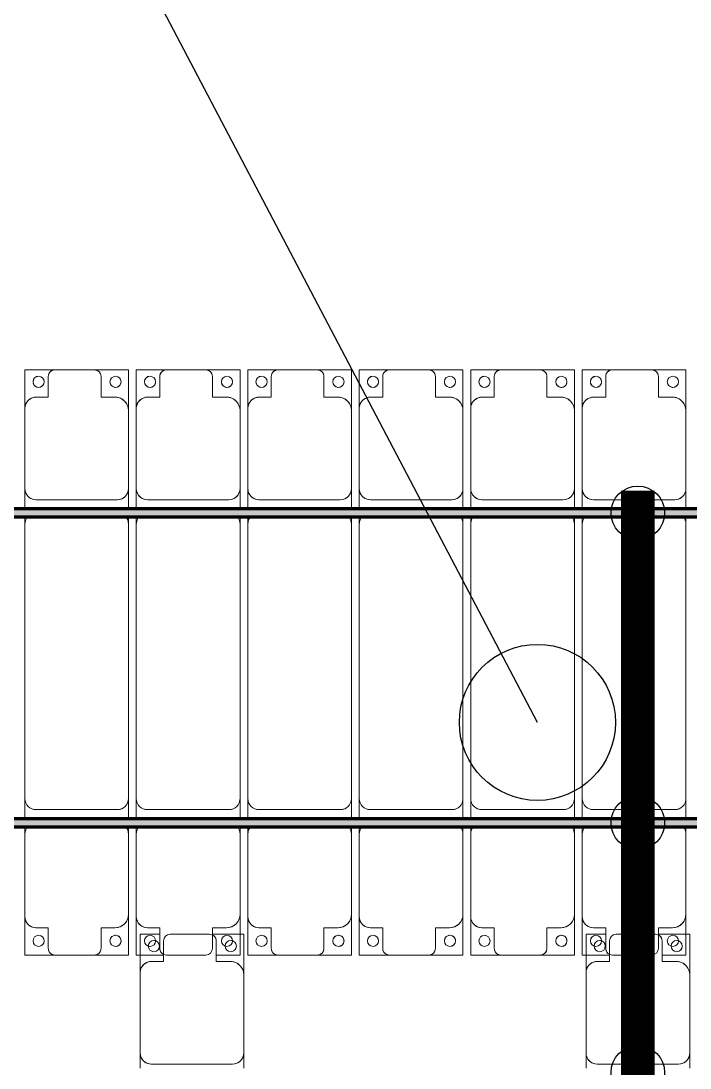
# Model space of a CAD drawing. Header units: millimetres. Extents: x -291190 to 146725, y 19759 to 185158.
# Drawn here: x -275947 to -272945, y 136010 to 140706 of the extents above; entities that cross this region are included whole.
import ezdxf

# ---------------------------------------------------------------- set-up
doc = ezdxf.new("R2010")
doc.units = ezdxf.units.MM
doc.layers.add('A-GENM', color=13, linetype='Continuous', lineweight=9)
doc.layers.add('S-BEAM', color=12, linetype='Continuous', lineweight=9)
for name, color, linetype in [('GC-BICH NEO', 6, 'Continuous'), ('GC-DAY NEO', 5, 'Continuous'), ('GC-HOP 40x60 GIA CUONG', 1, 'Continuous')]:
    doc.layers.add(name, color=color, linetype=linetype)

# ---------------------------------------------------------------- blocks, each defined once
blk = doc.blocks.new('Dầm C52 - Dầm C52-73883-KHUNG KẾT CẤU BÈ PIN 4')
at = {"layer": 'S-BEAM', "lineweight": 140}
blk.add_hatch(color=1, dxfattribs=at).paths.add_polyline_path([(-174539.9, 20), (-174539.9, -20), (174539.9, -20), (174539.9, 20), (-173700.3, 20)])
at = {"layer": 'S-BEAM', "color": 1, "lineweight": 140}
for p, q in [((-174539.9, 20), (174539.9, 20)), ((174539.9, -20), (-174539.9, -20))]:
    blk.add_line(p, q, dxfattribs=at)
blk = doc.blocks.new('Dai phao do pin - DẢI PHAO ĐỠ PIN-V52-KHUNG KẾT CẤU BÈ PIN 4')
at = {"layer": 'A-GENM', "color": 7}
for p, q in [((-1312.2, 241.6), (-1129.7, 241.6)), ((-1312.2, 101.2), (-1312.2, 241.6)), ((-1312.2, 241.6), (-1312.2, 223.4)), ((-1129.7, 241.6), (-1312.2, 241.6)), ((-779.7, 241.6), (-1129.7, 241.6)), ((-779.7, 241.6), (-711.7, 241.6)), ((-779.7, 241.6), (-711.7, 241.6)), ((-729.7, -173.4), (-729.7, 191.6)), ((-1312.2, 171.3), (-1312.2, 156.1)), ((-1312.2, 142), (-1312.2, 123.8)), ((-1189.7, 181.6), (-1189.7, 118.2)), ((-1189.7, 118.2), (-1282.2, 118.2)), ((-1312.2, 88.2), (-1312.2, -88.2)), ((-1312.2, -223.4), (-1312.2, -135.2)), ((-1282.2, -118.2), (-1189.7, -118.2)), ((-1189.7, -118.2), (-1189.7, -173.4)), ((-1312.2, -146), (-1312.2, -166.1)), ((-1312.2, -175.4), (-1312.2, -212.7)), ((-1139.7, -223.4), (-1312.2, -223.4)), ((-1248.2, -223.4), (-1229.3, -223.4)), ((-1221, -223.4), (-1139.7, -223.4)), ((-1139.7, -223.4), (-779.7, -223.4)), ((-711.7, -223.4), (-779.7, -223.4)), ((-711.7, -223.4), (-779.7, -223.4))]:
    blk.add_line(p, q, dxfattribs=at)
for centre, radius, start, end in [((-1129.7, 181.6), 60, 90, 180), ((-779.7, 191.6), 50, 360, 90), ((-779.7, 191.6), 50, 360, 75), ((-1258.6, 183.2), 25, 0, 180), ((-1258.6, 183.2), 25, 165, 180), ((-1258.6, 183.2), 25, 30, 75), ((-1129.7, 181.6), 60, 120, 180), ((-1258.6, 183.2), 25, 180, 0), ((-1258.6, 183.2), 25, 180, 270), ((-1282.2, 88.2), 30, 90, 180), ((-1282.2, 88.2), 30, 105, 150), ((-1282.2, -88.2), 30, 180, 270), ((-1258.6, -161.8), 25, 0, 180), ((-1258.6, -161.8), 25, 45, 75), ((-1258.6, -161.8), 25, 165, 180), ((-1258.6, -161.8), 25, 180, 0), ((-1258.6, -161.8), 25, 180, 270), ((-1139.7, -173.4), 50, 180, 270), ((-1139.7, -173.4), 50, 180, 255), ((-779.7, -173.4), 50, 270, 360), ((-779.7, -173.4), 50, 285, 360), ((-1139.7, -173.4), 50, 210, 225), ((-1139.7, -173.4), 50, 210, 225)]:
    blk.add_arc(centre, radius, start, end, dxfattribs=at)
blk = doc.blocks.new('Dai phao do pin - DẢI PHAO ĐỠ PIN-V47-KHUNG KẾT CẤU BÈ PIN 4')
at = {"layer": 'A-GENM', "color": 7}
for p, q in [((-1312.2, 241.6), (-1129.7, 241.6)), ((-1312.2, 101.2), (-1312.2, 241.6)), ((-1312.2, 241.6), (-1312.2, 223.4)), ((-1129.7, 241.6), (-1312.2, 241.6)), ((-779.7, 241.6), (-1129.7, 241.6)), ((-779.7, 241.6), (-711.7, 241.6)), ((-779.7, 241.6), (-711.7, 241.6)), ((-729.7, -173.4), (-729.7, 191.6)), ((-1312.2, 171.3), (-1312.2, 156.1)), ((-1312.2, 142), (-1312.2, 123.8)), ((-1189.7, 181.6), (-1189.7, 118.2)), ((-1189.7, 118.2), (-1282.2, 118.2)), ((-1312.2, 88.2), (-1312.2, -88.2)), ((-1312.2, -223.4), (-1312.2, -135.2)), ((-1282.2, -118.2), (-1189.7, -118.2)), ((-1189.7, -118.2), (-1189.7, -173.4)), ((-1312.2, -146), (-1312.2, -166.1)), ((-1312.2, -175.4), (-1312.2, -212.7)), ((-1139.7, -223.4), (-1312.2, -223.4)), ((-1248.2, -223.4), (-1229.3, -223.4)), ((-1221, -223.4), (-1139.7, -223.4)), ((-1139.7, -223.4), (-779.7, -223.4)), ((-711.7, -223.4), (-779.7, -223.4)), ((-711.7, -223.4), (-779.7, -223.4))]:
    blk.add_line(p, q, dxfattribs=at)
for centre, radius, start, end in [((-1129.7, 181.6), 60, 90, 180), ((-779.7, 191.6), 50, 360, 90), ((-779.7, 191.6), 50, 360, 75), ((-1258.6, 183.2), 25, 0, 180), ((-1258.6, 183.2), 25, 165, 180), ((-1258.6, 183.2), 25, 30, 75), ((-1129.7, 181.6), 60, 120, 180), ((-1258.6, 183.2), 25, 180, 0), ((-1258.6, 183.2), 25, 180, 270), ((-1282.2, 88.2), 30, 90, 180), ((-1282.2, 88.2), 30, 105, 150), ((-1282.2, -88.2), 30, 180, 270), ((-1258.6, -161.8), 25, 0, 180), ((-1258.6, -161.8), 25, 45, 75), ((-1258.6, -161.8), 25, 165, 180), ((-1258.6, -161.8), 25, 180, 0), ((-1258.6, -161.8), 25, 180, 270), ((-1139.7, -173.4), 50, 180, 270), ((-1139.7, -173.4), 50, 180, 255), ((-779.7, -173.4), 50, 270, 360), ((-779.7, -173.4), 50, 285, 360), ((-1139.7, -173.4), 50, 210, 225), ((-1139.7, -173.4), 50, 210, 225)]:
    blk.add_arc(centre, radius, start, end, dxfattribs=at)
blk = doc.blocks.new('Dải phao đi lại kèm đỡ invester - DẢI PHAO ĐI LẠI-71182-KHUNG KẾT CẤU BÈ PIN 4')
at = {"layer": 'A-GENM', "color": 7}
for p, q in [((31258.4, 1312.2), (31364.8, 1312.2)), ((31258.4, 1129.7), (31258.4, 1312.2)), ((31308.1, 1312.2), (31296.2, 1312.2)), ((31345.9, 1312.2), (31332.6, 1312.2)), ((31381.8, 1282.2), (31381.8, 1189.7)), ((31588.2, 1312.2), (31411.8, 1312.2)), ((31601.2, 1312.2), (31723.4, 1312.2)), ((31625.3, 1312.2), (31610.3, 1312.2)), ((31618.2, 1189.7), (31618.2, 1282.2)), ((31657, 1312.2), (31644.7, 1312.2)), ((31723.4, 1312.2), (31705.4, 1312.2)), ((31723.4, 1312.2), (31723.4, 1139.7)), ((31723.4, 1139.7), (31723.4, 1312.2)), ((31758.4, 1312.2), (31911.8, 1312.2)), ((31758.4, 1129.7), (31758.4, 1312.2)), ((31758.4, 1312.2), (31758.4, 1129.7)), ((31911.8, 1312.2), (31758.4, 1312.2)), ((31881.8, 1282.2), (31881.8, 1189.7)), ((32088.2, 1312.2), (31911.8, 1312.2)), ((32088.2, 1312.2), (32223.4, 1312.2)), ((32223.4, 1312.2), (32088.2, 1312.2)), ((32118.2, 1189.7), (32118.2, 1282.2)), ((32223.4, 1312.2), (32223.4, 1139.7)), ((32223.4, 1139.7), (32223.4, 1312.2)), ((32258.4, 1312.2), (32411.8, 1312.2)), ((32258.4, 1129.7), (32258.4, 1312.2)), ((32258.4, 1312.2), (32258.4, 1129.7)), ((32411.8, 1312.2), (32258.4, 1312.2)), ((32381.8, 1282.2), (32381.8, 1189.7)), ((32588.2, 1312.2), (32411.8, 1312.2)), ((32588.2, 1312.2), (32723.4, 1312.2)), ((32723.4, 1312.2), (32588.2, 1312.2)), ((32618.2, 1189.7), (32618.2, 1282.2)), ((32723.4, 1312.2), (32723.4, 1139.7)), ((32723.4, 1139.7), (32723.4, 1312.2)), ((32758.4, 1312.2), (32911.8, 1312.2)), ((32758.4, 1129.7), (32758.4, 1312.2)), ((32758.4, 1312.2), (32758.4, 1129.7)), ((32911.8, 1312.2), (32758.4, 1312.2)), ((32881.8, 1282.2), (32881.8, 1189.7)), ((33088.2, 1312.2), (32911.8, 1312.2)), ((33088.2, 1312.2), (33223.4, 1312.2)), ((33223.4, 1312.2), (33088.2, 1312.2)), ((33118.2, 1189.7), (33118.2, 1282.2)), ((33223.4, 1312.2), (33223.4, 1139.7)), ((33223.4, 1139.7), (33223.4, 1312.2)), ((33258.4, 1312.2), (33364.8, 1312.2)), ((33258.4, 1129.7), (33258.4, 1312.2)), ((33308.1, 1312.2), (33296.2, 1312.2)), ((33345.9, 1312.2), (33332.6, 1312.2)), ((33381.8, 1282.2), (33381.8, 1189.7)), ((33588.2, 1312.2), (33411.8, 1312.2)), ((33601.2, 1312.2), (33723.4, 1312.2)), ((33625.3, 1312.2), (33610.3, 1312.2)), ((33618.2, 1189.7), (33618.2, 1282.2)), ((33657, 1312.2), (33644.7, 1312.2)), ((33723.4, 1312.2), (33705.4, 1312.2)), ((33723.4, 1312.2), (33723.4, 1139.7)), ((33723.4, 1139.7), (33723.4, 1312.2)), ((33758.4, 1312.2), (33911.8, 1312.2)), ((33758.4, 1129.7), (33758.4, 1312.2)), ((33758.4, 1312.2), (33758.4, 1129.7)), ((33911.8, 1312.2), (33758.4, 1312.2)), ((33881.8, 1282.2), (33881.8, 1189.7)), ((34088.2, 1312.2), (33911.8, 1312.2)), ((34088.2, 1312.2), (34223.4, 1312.2)), ((34223.4, 1312.2), (34088.2, 1312.2)), ((34118.2, 1189.7), (34118.2, 1282.2)), ((34223.4, 1312.2), (34223.4, 1139.7)), ((34223.4, 1139.7), (34223.4, 1312.2)), ((31258.4, 1248.4), (31258.4, 1227)), ((33258.4, 1248.4), (33258.4, 1227)), ((31258.4, 1219.8), (31258.4, 1129.7)), ((31381.8, 1189.7), (31318.4, 1189.7)), ((31673.4, 1189.7), (31618.2, 1189.7)), ((31881.8, 1189.7), (31818.4, 1189.7)), ((32173.4, 1189.7), (32118.2, 1189.7)), ((32381.8, 1189.7), (32318.4, 1189.7)), ((32673.4, 1189.7), (32618.2, 1189.7)), ((32881.8, 1189.7), (32818.4, 1189.7)), ((33173.4, 1189.7), (33118.2, 1189.7)), ((33258.4, 1219.8), (33258.4, 1129.7)), ((33381.8, 1189.7), (33318.4, 1189.7)), ((33673.4, 1189.7), (33618.2, 1189.7)), ((33881.8, 1189.7), (33818.4, 1189.7)), ((34173.4, 1189.7), (34118.2, 1189.7)), ((31258.4, 1129.7), (31258.4, 769.7)), ((31723.4, 769.7), (31723.4, 1139.7)), ((31758.4, 1129.7), (31758.4, 769.7)), ((32223.4, 769.7), (32223.4, 1139.7)), ((32258.4, 1129.7), (32258.4, 769.7)), ((32723.4, 769.7), (32723.4, 1139.7)), ((32758.4, 1129.7), (32758.4, 769.7)), ((33223.4, 769.7), (33223.4, 1139.7)), ((33258.4, 1129.7), (33258.4, 769.7)), ((33723.4, 769.7), (33723.4, 1139.7)), ((33758.4, 1129.7), (33758.4, 769.7)), ((34223.4, 769.7), (34223.4, 1139.7)), ((31258.4, 739.2), (31258.4, 769.7)), ((31258.4, 739.2), (31258.4, 769.7)), ((31723.4, 769.7), (31723.4, 739.2)), ((31723.4, 769.7), (31723.4, 739.2)), ((31758.4, 739.2), (31758.4, 769.7)), ((31758.4, 739.2), (31758.4, 769.7)), ((32223.4, 769.7), (32223.4, 739.2)), ((32223.4, 769.7), (32223.4, 739.2)), ((32258.4, 739.2), (32258.4, 769.7)), ((32258.4, 739.2), (32258.4, 769.7)), ((32723.4, 769.7), (32723.4, 739.2)), ((32723.4, 769.7), (32723.4, 739.2)), ((32758.4, 739.2), (32758.4, 769.7)), ((32758.4, 739.2), (32758.4, 769.7)), ((33223.4, 769.7), (33223.4, 739.2)), ((33223.4, 769.7), (33223.4, 739.2)), ((33258.4, 739.2), (33258.4, 769.7)), ((33258.4, 739.2), (33258.4, 769.7)), ((33723.4, 769.7), (33723.4, 739.2)), ((33723.4, 769.7), (33723.4, 739.2)), ((33758.4, 739.2), (33758.4, 769.7)), ((33758.4, 739.2), (33758.4, 769.7)), ((34223.4, 769.7), (34223.4, 739.2)), ((34223.4, 769.7), (34223.4, 739.2)), ((31258.4, 610.3), (31258.4, 699.2)), ((31258.4, 610.3), (31258.4, 699.2)), ((31673.4, 660.3), (31308.4, 660.3)), ((31723.4, 699.2), (31723.4, 610.3)), ((31723.4, 699.2), (31723.4, 610.3)), ((31758.4, 610.3), (31758.4, 699.2)), ((31758.4, 610.3), (31758.4, 699.2)), ((32173.4, 660.3), (31808.4, 660.3)), ((32223.4, 699.2), (32223.4, 610.3)), ((32223.4, 699.2), (32223.4, 610.3)), ((32258.4, 610.3), (32258.4, 699.2)), ((32258.4, 610.3), (32258.4, 699.2)), ((32673.4, 660.3), (32308.4, 660.3)), ((32723.4, 699.2), (32723.4, 610.3)), ((32723.4, 699.2), (32723.4, 610.3)), ((32758.4, 610.3), (32758.4, 699.2)), ((32758.4, 610.3), (32758.4, 699.2)), ((33173.4, 660.3), (32808.4, 660.3)), ((33223.4, 699.2), (33223.4, 610.3)), ((33223.4, 699.2), (33223.4, 610.3)), ((33258.4, 610.3), (33258.4, 699.2)), ((33258.4, 610.3), (33258.4, 699.2)), ((33673.4, 660.3), (33308.4, 660.3)), ((33723.4, 699.2), (33723.4, 610.3)), ((33723.4, 699.2), (33723.4, 610.3)), ((33758.4, 610.3), (33758.4, 699.2)), ((33758.4, 610.3), (33758.4, 699.2)), ((34173.4, 660.3), (33808.4, 660.3)), ((34223.4, 699.2), (34223.4, 610.3)), ((34223.4, 699.2), (34223.4, 610.3)), ((31258.4, 610.3), (31258.4, -620.3)), ((31723.4, -620.3), (31723.4, 610.3)), ((31758.4, 610.3), (31758.4, -620.3)), ((32223.4, -620.3), (32223.4, 610.3)), ((32258.4, 610.3), (32258.4, -620.3)), ((32723.4, -620.3), (32723.4, 610.3)), ((32758.4, 610.3), (32758.4, -620.3)), ((33223.4, -620.3), (33223.4, 610.3)), ((33258.4, 610.3), (33258.4, -620.3)), ((33723.4, -620.3), (33723.4, 610.3)), ((33758.4, 610.3), (33758.4, -620.3)), ((34223.4, -620.3), (34223.4, 610.3)), ((31258.4, -650.8), (31258.4, -620.3)), ((31258.4, -650.8), (31258.4, -620.3)), ((31723.4, -620.3), (31723.4, -650.8)), ((31723.4, -620.3), (31723.4, -650.8)), ((31758.4, -650.8), (31758.4, -620.3)), ((31758.4, -650.8), (31758.4, -620.3)), ((32223.4, -620.3), (32223.4, -650.8)), ((32223.4, -620.3), (32223.4, -650.8)), ((32258.4, -650.8), (32258.4, -620.3)), ((32258.4, -650.8), (32258.4, -620.3)), ((32723.4, -620.3), (32723.4, -650.8)), ((32723.4, -620.3), (32723.4, -650.8)), ((32758.4, -650.8), (32758.4, -620.3)), ((32758.4, -650.8), (32758.4, -620.3)), ((33223.4, -620.3), (33223.4, -650.8)), ((33223.4, -620.3), (33223.4, -650.8)), ((33258.4, -650.8), (33258.4, -620.3)), ((33258.4, -650.8), (33258.4, -620.3)), ((33723.4, -620.3), (33723.4, -650.8)), ((33723.4, -620.3), (33723.4, -650.8)), ((33758.4, -650.8), (33758.4, -620.3)), ((33758.4, -650.8), (33758.4, -620.3)), ((34223.4, -620.3), (34223.4, -650.8)), ((34223.4, -620.3), (34223.4, -650.8)), ((31258.4, -779.7), (31258.4, -690.8)), ((31258.4, -779.7), (31258.4, -690.8)), ((31723.4, -690.8), (31723.4, -779.7)), ((31723.4, -690.8), (31723.4, -779.7)), ((31758.4, -779.7), (31758.4, -690.8)), ((31758.4, -779.7), (31758.4, -690.8)), ((32223.4, -690.8), (32223.4, -779.7)), ((32223.4, -690.8), (32223.4, -779.7)), ((32258.4, -779.7), (32258.4, -690.8)), ((32258.4, -779.7), (32258.4, -690.8)), ((32723.4, -690.8), (32723.4, -779.7)), ((32723.4, -690.8), (32723.4, -779.7)), ((32758.4, -779.7), (32758.4, -690.8)), ((32758.4, -779.7), (32758.4, -690.8)), ((33223.4, -690.8), (33223.4, -779.7)), ((33223.4, -690.8), (33223.4, -779.7)), ((33258.4, -779.7), (33258.4, -690.8)), ((33258.4, -779.7), (33258.4, -690.8)), ((33723.4, -690.8), (33723.4, -779.7)), ((33723.4, -690.8), (33723.4, -779.7)), ((33758.4, -779.7), (33758.4, -690.8)), ((33758.4, -779.7), (33758.4, -690.8)), ((34223.4, -690.8), (34223.4, -779.7)), ((34223.4, -690.8), (34223.4, -779.7)), ((31673.4, -729.7), (31308.4, -729.7)), ((32173.4, -729.7), (31808.4, -729.7)), ((32673.4, -729.7), (32308.4, -729.7)), ((33173.4, -729.7), (32808.4, -729.7)), ((33673.4, -729.7), (33308.4, -729.7)), ((34173.4, -729.7), (33808.4, -729.7)), ((31258.4, -779.7), (31258.4, -1129.7)), ((31723.4, -1139.7), (31723.4, -779.7)), ((31758.4, -779.7), (31758.4, -1129.7)), ((32223.4, -1139.7), (32223.4, -779.7)), ((32258.4, -779.7), (32258.4, -1129.7)), ((32723.4, -1139.7), (32723.4, -779.7)), ((32758.4, -779.7), (32758.4, -1129.7)), ((33223.4, -1139.7), (33223.4, -779.7)), ((33258.4, -779.7), (33258.4, -1129.7)), ((33723.4, -1139.7), (33723.4, -779.7)), ((33758.4, -779.7), (33758.4, -1129.7)), ((34223.4, -1139.7), (34223.4, -779.7)), ((31258.4, -1312.2), (31258.4, -1129.7)), ((31258.4, -1129.7), (31258.4, -1312.2)), ((31723.4, -1139.7), (31723.4, -1312.2)), ((31723.4, -1312.2), (31723.4, -1139.7)), ((31758.4, -1312.2), (31758.4, -1129.7)), ((31758.4, -1129.7), (31758.4, -1312.2)), ((32223.4, -1139.7), (32223.4, -1312.2)), ((32223.4, -1312.2), (32223.4, -1139.7)), ((32258.4, -1312.2), (32258.4, -1129.7)), ((32258.4, -1129.7), (32258.4, -1312.2)), ((32723.4, -1139.7), (32723.4, -1312.2)), ((32723.4, -1312.2), (32723.4, -1139.7)), ((32758.4, -1312.2), (32758.4, -1129.7)), ((32758.4, -1129.7), (32758.4, -1312.2)), ((33223.4, -1139.7), (33223.4, -1312.2)), ((33223.4, -1312.2), (33223.4, -1139.7)), ((33258.4, -1312.2), (33258.4, -1129.7)), ((33258.4, -1129.7), (33258.4, -1312.2)), ((33723.4, -1139.7), (33723.4, -1312.2)), ((33723.4, -1312.2), (33723.4, -1139.7)), ((33758.4, -1312.2), (33758.4, -1129.7)), ((33758.4, -1129.7), (33758.4, -1312.2)), ((34223.4, -1139.7), (34223.4, -1312.2)), ((34223.4, -1312.2), (34223.4, -1139.7)), ((31318.4, -1189.7), (31381.8, -1189.7)), ((31381.8, -1189.7), (31381.8, -1282.2)), ((31618.2, -1282.2), (31618.2, -1189.7)), ((31618.2, -1189.7), (31673.4, -1189.7)), ((31818.4, -1189.7), (31881.8, -1189.7)), ((31881.8, -1189.7), (31881.8, -1282.2)), ((32118.2, -1282.2), (32118.2, -1189.7)), ((32118.2, -1189.7), (32173.4, -1189.7)), ((32318.4, -1189.7), (32381.8, -1189.7)), ((32381.8, -1189.7), (32381.8, -1282.2)), ((32618.2, -1282.2), (32618.2, -1189.7)), ((32618.2, -1189.7), (32673.4, -1189.7)), ((32818.4, -1189.7), (32881.8, -1189.7)), ((32881.8, -1189.7), (32881.8, -1282.2)), ((33118.2, -1282.2), (33118.2, -1189.7)), ((33118.2, -1189.7), (33173.4, -1189.7)), ((33318.4, -1189.7), (33381.8, -1189.7)), ((33381.8, -1189.7), (33381.8, -1282.2)), ((33618.2, -1282.2), (33618.2, -1189.7)), ((33618.2, -1189.7), (33673.4, -1189.7)), ((33818.4, -1189.7), (33881.8, -1189.7)), ((33881.8, -1189.7), (33881.8, -1282.2)), ((34118.2, -1282.2), (34118.2, -1189.7)), ((34118.2, -1189.7), (34173.4, -1189.7)), ((31411.8, -1312.2), (31258.4, -1312.2)), ((31258.4, -1312.2), (31411.8, -1312.2)), ((31411.8, -1312.2), (31588.2, -1312.2)), ((31723.4, -1312.2), (31588.2, -1312.2)), ((31588.2, -1312.2), (31723.4, -1312.2)), ((31911.8, -1312.2), (31758.4, -1312.2)), ((31758.4, -1312.2), (31911.8, -1312.2)), ((31911.8, -1312.2), (32088.2, -1312.2)), ((32223.4, -1312.2), (32088.2, -1312.2)), ((32088.2, -1312.2), (32223.4, -1312.2)), ((32411.8, -1312.2), (32258.4, -1312.2)), ((32258.4, -1312.2), (32411.8, -1312.2)), ((32411.8, -1312.2), (32588.2, -1312.2)), ((32723.4, -1312.2), (32588.2, -1312.2)), ((32588.2, -1312.2), (32723.4, -1312.2)), ((32911.8, -1312.2), (32758.4, -1312.2)), ((32758.4, -1312.2), (32911.8, -1312.2)), ((32911.8, -1312.2), (33088.2, -1312.2)), ((33223.4, -1312.2), (33088.2, -1312.2)), ((33088.2, -1312.2), (33223.4, -1312.2)), ((33411.8, -1312.2), (33258.4, -1312.2)), ((33258.4, -1312.2), (33411.8, -1312.2)), ((33411.8, -1312.2), (33588.2, -1312.2)), ((33723.4, -1312.2), (33588.2, -1312.2)), ((33588.2, -1312.2), (33723.4, -1312.2)), ((33911.8, -1312.2), (33758.4, -1312.2)), ((33758.4, -1312.2), (33911.8, -1312.2)), ((33911.8, -1312.2), (34088.2, -1312.2)), ((34223.4, -1312.2), (34088.2, -1312.2)), ((34088.2, -1312.2), (34223.4, -1312.2))]:
    blk.add_line(p, q, dxfattribs=at)
for centre, radius, start, end in [((31316.8, 1248.6), 25, 90, 270), ((31316.8, 1248.6), 25, 90, 180), ((31316.8, 1248.6), 25, 270, 90), ((31316.8, 1248.6), 25, 0, 90), ((31411.8, 1282.2), 30, 90, 180), ((31588.2, 1282.2), 30, 360, 90), ((31588.2, 1282.2), 30, 15, 60), ((31661.8, 1248.6), 25, 90, 270), ((31661.8, 1248.6), 25, 90, 180), ((31661.8, 1248.6), 25, 270, 90), ((31661.8, 1248.6), 25, 62.8287, 90), ((31816.8, 1248.6), 25, 90, 270), ((31816.8, 1248.6), 25, 90, 255), ((31816.8, 1248.6), 25, 270, 90), ((31816.8, 1248.6), 25, 0, 90), ((31911.8, 1282.2), 30, 90, 180), ((31911.8, 1282.2), 30, 105, 165), ((31911.8, 1282.2), 30, 135, 165), ((31911.8, 1282.2), 30, 135, 165), ((31911.8, 1282.2), 30, 105, 120), ((31911.8, 1282.2), 30, 105, 120), ((32088.2, 1282.2), 30, 360, 90), ((32088.2, 1282.2), 30, 60, 75), ((32088.2, 1282.2), 30, 15, 75), ((32088.2, 1282.2), 30, 60, 75), ((32088.2, 1282.2), 30, 15, 30), ((32088.2, 1282.2), 30, 15, 30), ((32161.8, 1248.6), 25, 90, 270), ((32161.8, 1248.6), 25, 90, 180), ((32161.8, 1248.6), 25, 270, 90), ((32161.8, 1248.6), 25, 270, 90), ((32316.8, 1248.6), 25, 90, 270), ((32316.8, 1248.6), 25, 90, 255), ((32316.8, 1248.6), 25, 270, 90), ((32316.8, 1248.6), 25, 0, 90), ((32411.8, 1282.2), 30, 90, 180), ((32411.8, 1282.2), 30, 105, 165), ((32411.8, 1282.2), 30, 135, 165), ((32411.8, 1282.2), 30, 135, 165), ((32411.8, 1282.2), 30, 105, 120), ((32411.8, 1282.2), 30, 105, 120), ((32588.2, 1282.2), 30, 360, 90), ((32588.2, 1282.2), 30, 60, 75), ((32588.2, 1282.2), 30, 15, 75), ((32588.2, 1282.2), 30, 60, 75), ((32588.2, 1282.2), 30, 15, 30), ((32588.2, 1282.2), 30, 15, 30), ((32661.8, 1248.6), 25, 90, 270), ((32661.8, 1248.6), 25, 90, 180), ((32661.8, 1248.6), 25, 270, 90), ((32661.8, 1248.6), 25, 270, 90), ((32816.8, 1248.6), 25, 90, 270), ((32816.8, 1248.6), 25, 90, 255), ((32816.8, 1248.6), 25, 270, 90), ((32816.8, 1248.6), 25, 0, 90), ((32911.8, 1282.2), 30, 90, 180), ((32911.8, 1282.2), 30, 105, 165), ((32911.8, 1282.2), 30, 135, 165), ((32911.8, 1282.2), 30, 135, 165), ((32911.8, 1282.2), 30, 105, 120), ((32911.8, 1282.2), 30, 105, 120), ((33088.2, 1282.2), 30, 360, 90), ((33088.2, 1282.2), 30, 60, 75), ((33088.2, 1282.2), 30, 15, 75), ((33088.2, 1282.2), 30, 60, 75), ((33088.2, 1282.2), 30, 15, 30), ((33088.2, 1282.2), 30, 15, 30), ((33161.8, 1248.6), 25, 90, 270), ((33161.8, 1248.6), 25, 90, 180), ((33161.8, 1248.6), 25, 270, 90), ((33161.8, 1248.6), 25, 270, 90), ((33316.8, 1248.6), 25, 90, 270), ((33316.8, 1248.6), 25, 90, 180), ((33316.8, 1248.6), 25, 270, 90), ((33316.8, 1248.6), 25, 0, 90), ((33411.8, 1282.2), 30, 90, 180), ((33588.2, 1282.2), 30, 360, 90), ((33588.2, 1282.2), 30, 15, 60), ((33661.8, 1248.6), 25, 90, 270), ((33661.8, 1248.6), 25, 90, 180), ((33661.8, 1248.6), 25, 270, 90), ((33661.8, 1248.6), 25, 75, 90), ((33816.8, 1248.6), 25, 90, 270), ((33816.8, 1248.6), 25, 90, 255), ((33816.8, 1248.6), 25, 270, 90), ((33816.8, 1248.6), 25, 0, 90), ((33911.8, 1282.2), 30, 90, 180), ((33911.8, 1282.2), 30, 105, 165), ((33911.8, 1282.2), 30, 135, 165), ((33911.8, 1282.2), 30, 135, 165), ((33911.8, 1282.2), 30, 105, 120), ((33911.8, 1282.2), 30, 105, 120), ((34088.2, 1282.2), 30, 360, 90), ((34088.2, 1282.2), 30, 60, 75), ((34088.2, 1282.2), 30, 15, 75), ((34088.2, 1282.2), 30, 60, 75), ((34088.2, 1282.2), 30, 15, 30), ((34088.2, 1282.2), 30, 15, 30), ((34161.8, 1248.6), 25, 90, 270), ((34161.8, 1248.6), 25, 90, 180), ((34161.8, 1248.6), 25, 270, 90), ((34161.8, 1248.6), 25, 270, 90), ((31316.8, 1248.6), 25, 330, 345), ((31661.8, 1248.6), 25, 315, 0), ((31816.8, 1248.6), 25, 270, 285), ((31816.8, 1248.6), 25, 300, 345), ((32161.8, 1248.6), 25, 195, 255), ((32316.8, 1248.6), 25, 270, 285), ((32316.8, 1248.6), 25, 300, 345), ((32661.8, 1248.6), 25, 195, 255), ((32816.8, 1248.6), 25, 270, 285), ((32816.8, 1248.6), 25, 300, 345), ((33161.8, 1248.6), 25, 195, 255), ((33316.8, 1248.6), 25, 330, 345), ((33661.8, 1248.6), 25, 315, 0), ((33816.8, 1248.6), 25, 270, 285), ((33816.8, 1248.6), 25, 300, 345), ((34161.8, 1248.6), 25, 195, 255), ((31318.4, 1129.7), 60, 90, 180), ((31318.4, 1129.7), 60, 90, 150), ((31673.4, 1139.7), 50, 0, 90), ((31673.4, 1139.7), 50, 45, 90), ((31673.4, 1139.7), 50, 15, 90), ((31673.4, 1139.7), 50, 45, 90), ((31818.4, 1129.7), 60, 90, 180), ((31818.4, 1129.7), 60, 90, 150), ((32173.4, 1139.7), 50, 0, 90), ((32173.4, 1139.7), 50, 45, 90), ((32173.4, 1139.7), 50, 15, 90), ((32173.4, 1139.7), 50, 45, 90), ((32318.4, 1129.7), 60, 90, 180), ((32318.4, 1129.7), 60, 90, 150), ((32673.4, 1139.7), 50, 0, 90), ((32673.4, 1139.7), 50, 45, 90), ((32673.4, 1139.7), 50, 15, 90), ((32673.4, 1139.7), 50, 45, 90), ((32818.4, 1129.7), 60, 90, 180), ((32818.4, 1129.7), 60, 90, 150), ((33173.4, 1139.7), 50, 0, 90), ((33173.4, 1139.7), 50, 45, 90), ((33173.4, 1139.7), 50, 15, 90), ((33173.4, 1139.7), 50, 45, 90), ((33318.4, 1129.7), 60, 90, 180), ((33318.4, 1129.7), 60, 90, 150), ((33673.4, 1139.7), 50, 0, 90), ((33673.4, 1139.7), 50, 45, 90), ((33673.4, 1139.7), 50, 15, 90), ((33673.4, 1139.7), 50, 45, 90), ((33818.4, 1129.7), 60, 90, 180), ((33818.4, 1129.7), 60, 90, 150), ((34173.4, 1139.7), 50, 0, 90), ((34173.4, 1139.7), 50, 45, 90), ((34173.4, 1139.7), 50, 15, 90), ((34173.4, 1139.7), 50, 45, 90), ((31318.4, 1129.7), 60, 135, 150), ((31318.4, 1129.7), 60, 135, 150), ((31818.4, 1129.7), 60, 135, 150), ((31818.4, 1129.7), 60, 135, 150), ((32318.4, 1129.7), 60, 135, 150), ((32318.4, 1129.7), 60, 135, 150), ((32818.4, 1129.7), 60, 135, 150), ((32818.4, 1129.7), 60, 135, 150), ((33318.4, 1129.7), 60, 135, 150), ((33318.4, 1129.7), 60, 135, 150), ((33818.4, 1129.7), 60, 135, 150), ((33818.4, 1129.7), 60, 135, 150), ((31308.4, 769.7), 50, 180, 225), ((31308.4, 769.7), 50, 195, 225), ((31673.4, 769.7), 50, 315, 0), ((31673.4, 769.7), 50, 315, 345), ((31808.4, 769.7), 50, 180, 225), ((31808.4, 769.7), 50, 195, 225), ((32173.4, 769.7), 50, 315, 0), ((32173.4, 769.7), 50, 315, 345), ((32308.4, 769.7), 50, 180, 225), ((32308.4, 769.7), 50, 195, 225), ((32673.4, 769.7), 50, 315, 0), ((32673.4, 769.7), 50, 315, 345), ((32808.4, 769.7), 50, 180, 225), ((32808.4, 769.7), 50, 195, 225), ((33173.4, 769.7), 50, 315, 0), ((33173.4, 769.7), 50, 315, 345), ((33308.4, 769.7), 50, 180, 225), ((33308.4, 769.7), 50, 195, 225), ((33673.4, 769.7), 50, 315, 0), ((33673.4, 769.7), 50, 315, 345), ((33808.4, 769.7), 50, 180, 225), ((33808.4, 769.7), 50, 195, 225), ((34173.4, 769.7), 50, 315, 0), ((34173.4, 769.7), 50, 315, 345), ((31308.4, 610.3), 50, 90, 180), ((31308.4, 610.3), 50, 105, 120), ((31673.4, 610.3), 50, 360, 90), ((31673.4, 610.3), 50, 60, 90), ((31808.4, 610.3), 50, 90, 180), ((31808.4, 610.3), 50, 105, 120), ((32173.4, 610.3), 50, 360, 90), ((32173.4, 610.3), 50, 60, 90), ((32308.4, 610.3), 50, 90, 180), ((32308.4, 610.3), 50, 105, 120), ((32673.4, 610.3), 50, 360, 90), ((32673.4, 610.3), 50, 60, 90), ((32808.4, 610.3), 50, 90, 180), ((32808.4, 610.3), 50, 105, 120), ((33173.4, 610.3), 50, 360, 90), ((33173.4, 610.3), 50, 60, 90), ((33308.4, 610.3), 50, 90, 180), ((33308.4, 610.3), 50, 105, 120), ((33673.4, 610.3), 50, 360, 90), ((33673.4, 610.3), 50, 60, 90), ((33808.4, 610.3), 50, 90, 180), ((33808.4, 610.3), 50, 105, 120), ((34173.4, 610.3), 50, 360, 90), ((34173.4, 610.3), 50, 60, 90), ((31308.4, 610.3), 50, 150, 180), ((31673.4, 610.3), 50, 15, 30), ((31808.4, 610.3), 50, 150, 180), ((32173.4, 610.3), 50, 15, 30), ((32308.4, 610.3), 50, 150, 180), ((32673.4, 610.3), 50, 15, 30), ((32808.4, 610.3), 50, 150, 180), ((33173.4, 610.3), 50, 15, 30), ((33308.4, 610.3), 50, 150, 180), ((33673.4, 610.3), 50, 15, 30), ((33808.4, 610.3), 50, 150, 180), ((34173.4, 610.3), 50, 15, 30), ((31308.4, -620.3), 50, 180, 225), ((31308.4, -620.3), 50, 195, 210), ((31673.4, -620.3), 50, 315, 0), ((31673.4, -620.3), 50, 330, 0), ((31808.4, -620.3), 50, 180, 225), ((31808.4, -620.3), 50, 195, 210), ((32173.4, -620.3), 50, 315, 0), ((32173.4, -620.3), 50, 330, 0), ((32308.4, -620.3), 50, 180, 225), ((32308.4, -620.3), 50, 195, 210), ((32673.4, -620.3), 50, 315, 0), ((32673.4, -620.3), 50, 330, 0), ((32808.4, -620.3), 50, 180, 225), ((32808.4, -620.3), 50, 195, 210), ((33173.4, -620.3), 50, 315, 0), ((33173.4, -620.3), 50, 330, 0), ((33308.4, -620.3), 50, 180, 225), ((33308.4, -620.3), 50, 195, 210), ((33673.4, -620.3), 50, 315, 0), ((33673.4, -620.3), 50, 330, 0), ((33808.4, -620.3), 50, 180, 225), ((33808.4, -620.3), 50, 195, 210), ((34173.4, -620.3), 50, 315, 0), ((34173.4, -620.3), 50, 330, 0), ((31308.4, -779.7), 50, 90, 180), ((31308.4, -779.7), 50, 90, 165), ((31673.4, -779.7), 50, 360, 90), ((31673.4, -779.7), 50, 15, 90), ((31808.4, -779.7), 50, 90, 180), ((31808.4, -779.7), 50, 90, 165), ((32173.4, -779.7), 50, 360, 90), ((32173.4, -779.7), 50, 15, 90), ((32308.4, -779.7), 50, 90, 180), ((32308.4, -779.7), 50, 90, 165), ((32673.4, -779.7), 50, 360, 90), ((32673.4, -779.7), 50, 15, 90), ((32808.4, -779.7), 50, 90, 180), ((32808.4, -779.7), 50, 90, 165), ((33173.4, -779.7), 50, 360, 90), ((33173.4, -779.7), 50, 15, 90), ((33308.4, -779.7), 50, 90, 180), ((33308.4, -779.7), 50, 90, 165), ((33673.4, -779.7), 50, 360, 90), ((33673.4, -779.7), 50, 15, 90), ((33808.4, -779.7), 50, 90, 180), ((33808.4, -779.7), 50, 90, 165), ((34173.4, -779.7), 50, 360, 90), ((34173.4, -779.7), 50, 15, 90), ((31318.4, -1129.7), 60, 180, 270), ((31318.4, -1129.7), 60, 210, 270), ((31673.4, -1139.7), 50, 270, 360), ((31673.4, -1139.7), 50, 270, 345), ((31818.4, -1129.7), 60, 180, 270), ((31818.4, -1129.7), 60, 210, 270), ((32173.4, -1139.7), 50, 270, 360), ((32173.4, -1139.7), 50, 270, 345), ((32318.4, -1129.7), 60, 180, 270), ((32318.4, -1129.7), 60, 210, 270), ((32673.4, -1139.7), 50, 270, 360), ((32673.4, -1139.7), 50, 270, 345), ((32818.4, -1129.7), 60, 180, 270), ((32818.4, -1129.7), 60, 210, 270), ((33173.4, -1139.7), 50, 270, 360), ((33173.4, -1139.7), 50, 270, 345), ((33318.4, -1129.7), 60, 180, 270), ((33318.4, -1129.7), 60, 210, 270), ((33673.4, -1139.7), 50, 270, 360), ((33673.4, -1139.7), 50, 270, 345), ((33818.4, -1129.7), 60, 180, 270), ((33818.4, -1129.7), 60, 210, 270), ((34173.4, -1139.7), 50, 270, 360), ((34173.4, -1139.7), 50, 270, 345), ((31673.4, -1139.7), 50, 300, 315), ((31673.4, -1139.7), 50, 300, 315), ((32173.4, -1139.7), 50, 300, 315), ((32173.4, -1139.7), 50, 300, 315), ((32673.4, -1139.7), 50, 300, 315), ((32673.4, -1139.7), 50, 300, 315), ((33173.4, -1139.7), 50, 300, 315), ((33173.4, -1139.7), 50, 300, 315), ((33673.4, -1139.7), 50, 300, 315), ((33673.4, -1139.7), 50, 300, 315), ((34173.4, -1139.7), 50, 300, 315), ((34173.4, -1139.7), 50, 300, 315), ((31316.8, -1258.6), 25, 90, 270), ((31316.8, -1258.6), 25, 180, 270), ((31316.8, -1258.6), 25, 90, 165), ((31316.8, -1258.6), 25, 270, 90), ((31316.8, -1258.6), 25, 75, 90), ((31316.8, -1258.6), 25, 270, 360), ((31316.8, -1258.6), 25, 15, 60), ((31661.8, -1258.6), 25, 90, 270), ((31661.8, -1258.6), 25, 180, 270), ((31661.8, -1258.6), 25, 90, 165), ((31661.8, -1258.6), 25, 270, 90), ((31661.8, -1258.6), 25, 62.8287, 90), ((31661.8, -1258.6), 25, 270, 0), ((31661.8, -1258.6), 25, 15, 60), ((31816.8, -1258.6), 25, 90, 270), ((31816.8, -1258.6), 25, 180, 270), ((31816.8, -1258.6), 25, 90, 165), ((31816.8, -1258.6), 25, 270, 90), ((31816.8, -1258.6), 25, 75, 90), ((31816.8, -1258.6), 25, 270, 360), ((31816.8, -1258.6), 25, 15, 60), ((32161.8, -1258.6), 25, 90, 270), ((32161.8, -1258.6), 25, 180, 270), ((32161.8, -1258.6), 25, 90, 165), ((32161.8, -1258.6), 25, 270, 90), ((32161.8, -1258.6), 25, 15, 90), ((32161.8, -1258.6), 25, 270, 0), ((32316.8, -1258.6), 25, 90, 270), ((32316.8, -1258.6), 25, 180, 270), ((32316.8, -1258.6), 25, 90, 165), ((32316.8, -1258.6), 25, 270, 90), ((32316.8, -1258.6), 25, 75, 90), ((32316.8, -1258.6), 25, 270, 360), ((32316.8, -1258.6), 25, 15, 60), ((32661.8, -1258.6), 25, 90, 270), ((32661.8, -1258.6), 25, 180, 270), ((32661.8, -1258.6), 25, 90, 165), ((32661.8, -1258.6), 25, 270, 90), ((32661.8, -1258.6), 25, 15, 90), ((32661.8, -1258.6), 25, 270, 0), ((32816.8, -1258.6), 25, 90, 270), ((32816.8, -1258.6), 25, 180, 270), ((32816.8, -1258.6), 25, 90, 165), ((32816.8, -1258.6), 25, 270, 90), ((32816.8, -1258.6), 25, 75, 90), ((32816.8, -1258.6), 25, 270, 360), ((32816.8, -1258.6), 25, 15, 60), ((33161.8, -1258.6), 25, 90, 270), ((33161.8, -1258.6), 25, 180, 270), ((33161.8, -1258.6), 25, 90, 165), ((33161.8, -1258.6), 25, 270, 90), ((33161.8, -1258.6), 25, 15, 90), ((33161.8, -1258.6), 25, 270, 0), ((33316.8, -1258.6), 25, 90, 270), ((33316.8, -1258.6), 25, 180, 270), ((33316.8, -1258.6), 25, 90, 165), ((33316.8, -1258.6), 25, 270, 90), ((33316.8, -1258.6), 25, 75, 90), ((33316.8, -1258.6), 25, 270, 360), ((33316.8, -1258.6), 25, 15, 60), ((33661.8, -1258.6), 25, 90, 270), ((33661.8, -1258.6), 25, 180, 270), ((33661.8, -1258.6), 25, 90, 165), ((33661.8, -1258.6), 25, 270, 90), ((33661.8, -1258.6), 25, 15, 90), ((33661.8, -1258.6), 25, 270, 0), ((33816.8, -1258.6), 25, 90, 270), ((33816.8, -1258.6), 25, 180, 270), ((33816.8, -1258.6), 25, 90, 165), ((33816.8, -1258.6), 25, 270, 90), ((33816.8, -1258.6), 25, 75, 90), ((33816.8, -1258.6), 25, 270, 360), ((33816.8, -1258.6), 25, 15, 60), ((34161.8, -1258.6), 25, 90, 270), ((34161.8, -1258.6), 25, 180, 270), ((34161.8, -1258.6), 25, 90, 165), ((34161.8, -1258.6), 25, 270, 90), ((34161.8, -1258.6), 25, 15, 90), ((34161.8, -1258.6), 25, 270, 0), ((31411.8, -1282.2), 30, 180, 270), ((31411.8, -1282.2), 30, 195, 225), ((31411.8, -1282.2), 30, 195, 255), ((31411.8, -1282.2), 30, 195, 225), ((31411.8, -1282.2), 30, 240, 255), ((31411.8, -1282.2), 30, 240, 255), ((31588.2, -1282.2), 30, 270, 0), ((31588.2, -1282.2), 30, 285, 345), ((31588.2, -1282.2), 30, 285, 300), ((31588.2, -1282.2), 30, 285, 300), ((31588.2, -1282.2), 30, 330, 345), ((31588.2, -1282.2), 30, 330, 345), ((31911.8, -1282.2), 30, 180, 270), ((31911.8, -1282.2), 30, 195, 225), ((31911.8, -1282.2), 30, 195, 255), ((31911.8, -1282.2), 30, 195, 225), ((31911.8, -1282.2), 30, 240, 255), ((31911.8, -1282.2), 30, 240, 255), ((32088.2, -1282.2), 30, 270, 0), ((32088.2, -1282.2), 30, 285, 345), ((32088.2, -1282.2), 30, 285, 300), ((32088.2, -1282.2), 30, 285, 300), ((32088.2, -1282.2), 30, 330, 345), ((32088.2, -1282.2), 30, 330, 345), ((32411.8, -1282.2), 30, 180, 270), ((32411.8, -1282.2), 30, 195, 225), ((32411.8, -1282.2), 30, 195, 255), ((32411.8, -1282.2), 30, 195, 225), ((32411.8, -1282.2), 30, 240, 255), ((32411.8, -1282.2), 30, 240, 255), ((32588.2, -1282.2), 30, 270, 0), ((32588.2, -1282.2), 30, 285, 345), ((32588.2, -1282.2), 30, 285, 300), ((32588.2, -1282.2), 30, 285, 300), ((32588.2, -1282.2), 30, 330, 345), ((32588.2, -1282.2), 30, 330, 345), ((32911.8, -1282.2), 30, 180, 270), ((32911.8, -1282.2), 30, 195, 225), ((32911.8, -1282.2), 30, 195, 255), ((32911.8, -1282.2), 30, 195, 225), ((32911.8, -1282.2), 30, 240, 255), ((32911.8, -1282.2), 30, 240, 255), ((33088.2, -1282.2), 30, 270, 0), ((33088.2, -1282.2), 30, 285, 345), ((33088.2, -1282.2), 30, 285, 300), ((33088.2, -1282.2), 30, 285, 300), ((33088.2, -1282.2), 30, 330, 345), ((33088.2, -1282.2), 30, 330, 345), ((33411.8, -1282.2), 30, 180, 270), ((33411.8, -1282.2), 30, 195, 225), ((33411.8, -1282.2), 30, 195, 255), ((33411.8, -1282.2), 30, 195, 225), ((33411.8, -1282.2), 30, 240, 255), ((33411.8, -1282.2), 30, 240, 255), ((33588.2, -1282.2), 30, 270, 0), ((33588.2, -1282.2), 30, 285, 345), ((33588.2, -1282.2), 30, 285, 300), ((33588.2, -1282.2), 30, 285, 300), ((33588.2, -1282.2), 30, 330, 345), ((33588.2, -1282.2), 30, 330, 345), ((33911.8, -1282.2), 30, 180, 270), ((33911.8, -1282.2), 30, 195, 225), ((33911.8, -1282.2), 30, 195, 255), ((33911.8, -1282.2), 30, 195, 225), ((33911.8, -1282.2), 30, 240, 255), ((33911.8, -1282.2), 30, 240, 255), ((34088.2, -1282.2), 30, 270, 0), ((34088.2, -1282.2), 30, 285, 345), ((34088.2, -1282.2), 30, 285, 300), ((34088.2, -1282.2), 30, 285, 300), ((34088.2, -1282.2), 30, 330, 345), ((34088.2, -1282.2), 30, 330, 345)]:
    blk.add_arc(centre, radius, start, end, dxfattribs=at)

msp = doc.modelspace()

# ---------------------------------------------------------------- linework, layer by layer
at = {"layer": 'GC-BICH NEO'}
msp.add_circle((-273630.1, 137560.2), 350, dxfattribs=at)
at = {"layer": 'GC-DAY NEO'}
msp.add_line((-273630.1, 137560.2), (-277351.3, 144642.1), dxfattribs=at)
at = {"layer": 'GC-HOP 40x60 GIA CUONG', "const_width": 150}
msp.add_lwpolyline([(-273179.7, 123599.8), (-273179.7, 138599.8)], dxfattribs=at)
at = {"layer": 'GC-HOP 40x60 GIA CUONG'}
for centre in [(-273179.7, 138499.8), (-273179.7, 137109.8), (-273179.7, 135989.8)]:
    msp.add_circle(centre, 120, dxfattribs=at)

# ---------------------------------------------------------------- block references
at = {"layer": 'A-GENM', "color": 7}
for name, p, rotation in [('Dải phao đi lại kèm đỡ invester - DẢI PHAO ĐI LẠI-71182-KHUNG KẾT CẤU BÈ PIN 4', (-241705.7, 137829), 180), ('Dai phao do pin - DẢI PHAO ĐỠ PIN-V47-KHUNG KẾT CẤU BÈ PIN 4', (-275188.7, 135298.2), 269.9999999999996), ('Dai phao do pin - DẢI PHAO ĐỠ PIN-V52-KHUNG KẾT CẤU BÈ PIN 4', (-273188.7, 135298.2), 269.9999999999996)]:
    msp.add_blockref(name, p, dxfattribs=dict(at, rotation=rotation))
at = {"layer": 'S-BEAM', "color": 1, "lineweight": 140, "rotation": 180}
for p in [(-109123.8, 138499.8), (-109123.8, 137109.8)]:
    msp.add_blockref('Dầm C52 - Dầm C52-73883-KHUNG KẾT CẤU BÈ PIN 4', p, dxfattribs=at)

doc.saveas('drawing.dxf')
